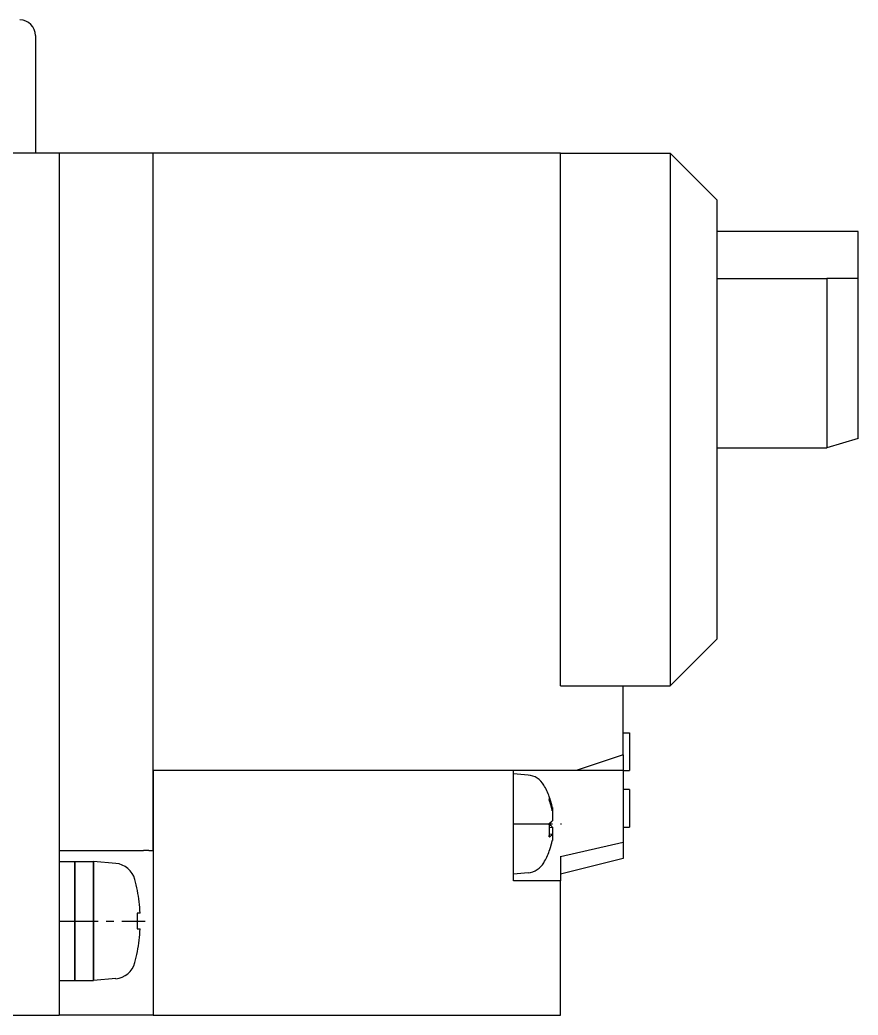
# Model space of a CAD drawing. Extents: x 1 to 142, y 0 to 144.
# Drawn here: x 112.09 to 138.84, y 71.84 to 103.59 of the extents above; entities that cross this region are included whole.
import ezdxf

# ---------------------------------------------------------------- set-up
doc = ezdxf.new("R2010")
doc.units = 0
doc.linetypes.add('CENTER', pattern=[2, 1.25, -0.25, 0.25, -0.25])
doc.layers.get('0').update_dxf_attribs({"linetype": 'CONTINUOUS'})
doc.layers.add('CENTER', color=1, linetype='CENTER')

msp = doc.modelspace()

# ---------------------------------------------------------------- linework, layer by layer
at = {"color": 7, "linetype": 'CONTINUOUS'}
for p, q in [((112.592, 103.094), (112.592, 99.344)), ((113.342, 99.344), (99.342, 99.344)), ((116.342, 99.344), (113.342, 99.344)), ((113.342, 99.344), (113.342, 77.094)), ((116.342, 77.08), (116.342, 99.344)), ((129.342, 99.344), (116.342, 99.344)), ((129.342, 82.344), (129.342, 99.344)), ((129.342, 99.344), (132.842, 99.344)), ((132.842, 99.344), (132.842, 82.344)), ((134.342, 97.844), (132.842, 99.344)), ((134.342, 83.844), (134.342, 97.844)), ((138.842, 96.844), (134.342, 96.844)), ((138.842, 95.344), (138.842, 96.844)), ((134.342, 95.344), (137.842, 95.344)), ((137.842, 95.344), (137.842, 89.944)), ((138.842, 95.344), (137.842, 95.344)), ((138.842, 90.244), (138.842, 95.344)), ((138.842, 90.244), (137.842, 89.944)), ((134.342, 89.944), (137.842, 89.944)), ((132.842, 82.344), (134.342, 83.844)), ((129.342, 82.344), (132.842, 82.344)), ((131.342, 80.144), (131.342, 82.344)), ((131.342, 80.844), (131.542, 80.844)), ((131.542, 80.844), (131.542, 79.644)), ((131.342, 80.144), (129.842, 79.644)), ((131.342, 80.144), (131.342, 79.644)), ((116.342, 79.644), (116.342, 71.844)), ((131.342, 79.644), (116.342, 79.644)), ((127.842, 76.124), (127.842, 79.644)), ((128.314, 79.502), (127.842, 79.544)), ((131.342, 79.644), (131.542, 79.644)), ((131.342, 79.644), (131.342, 77.363)), ((131.542, 79.044), (131.342, 79.044)), ((131.542, 79.044), (131.542, 77.844)), ((129.063, 78.457), (129.085, 78.468)), ((129.085, 78.468), (129.085, 78.362)), ((129.085, 78.362), (129.085, 78.044)), ((128.992, 77.832), (129.085, 77.843)), ((129.085, 77.843), (129.085, 77.612)), ((131.342, 77.844), (131.542, 77.844)), ((128.991, 77.624), (129.085, 77.612)), ((129.085, 77.612), (129.085, 77.419)), ((129.343, 76.904), (131.344, 77.357)), ((131.342, 77.363), (131.342, 76.844)), ((113.342, 77.094), (113.342, 71.844)), ((113.342, 77.094), (116.042, 77.094)), ((129.342, 76.909), (129.342, 76.124)), ((131.342, 76.844), (129.342, 76.344)), ((113.342, 76.744), (113.842, 76.744)), ((113.842, 76.744), (114.442, 76.744)), ((113.842, 72.946), (113.842, 76.744)), ((113.842, 76.744), (113.842, 72.944)), ((115.149, 76.682), (114.442, 76.744)), ((114.442, 72.944), (114.442, 76.744)), ((114.442, 76.744), (114.442, 72.946)), ((128.314, 76.385), (127.842, 76.344)), ((129.342, 76.124), (127.842, 76.124)), ((129.342, 71.844), (129.342, 76.124)), ((115.846, 75.82), (115.84, 75.816)), ((115.93, 75.096), (115.84, 75.096)), ((115.84, 74.591), (115.93, 74.591)), ((115.84, 73.872), (115.846, 73.867)), ((113.342, 72.944), (113.842, 72.944)), ((113.842, 72.946), (114.442, 72.946)), ((115.149, 73.006), (114.442, 72.944)), ((99.342, 71.844), (113.342, 71.844)), ((116.342, 71.844), (113.342, 71.844)), ((116.342, 71.844), (129.342, 71.844))]:
    msp.add_line(p, q, dxfattribs=at)
for points in [[(128.985, 78.71, 0), (128.986, 78.711, 0), (128.986, 78.712, 0), (128.986, 78.713, 0), (128.986, 78.714, 0), (128.986, 78.715, 0), (128.987, 78.716, 0), (128.987, 78.717, 0), (128.987, 78.718, 0), (128.987, 78.719, 0), (128.988, 78.719, 0), (128.988, 78.721, 0), (128.988, 78.721, 0), (128.988, 78.722, 0), (128.988, 78.723, 0), (128.989, 78.724, 0), (128.989, 78.725, 0), (128.989, 78.726, 0), (128.989, 78.727, 0), (128.989, 78.728, 0), (128.989, 78.729, 0), (128.99, 78.73, 0), (128.99, 78.731, 0), (128.99, 78.732, 0), (128.99, 78.733, 0), (128.99, 78.734, 0), (128.99, 78.735, 0), (128.991, 78.736, 0), (128.991, 78.736, 0), (128.991, 78.737, 0), (128.991, 78.738, 0), (128.991, 78.739, 0), (128.991, 78.74, 0), (128.991, 78.741, 0), (128.991, 78.742, 0), (128.992, 78.743, 0), (128.992, 78.744, 0), (128.992, 78.745, 0), (128.992, 78.745, 0), (128.992, 78.746, 0), (128.992, 78.747, 0), (128.992, 78.748, 0), (128.992, 78.749, 0), (128.992, 78.75, 0), (128.992, 78.751, 0), (128.993, 78.751, 0), (128.993, 78.752, 0), (128.993, 78.753, 0), (128.993, 78.754, 0), (128.993, 78.755, 0), (128.993, 78.756, 0), (128.993, 78.757, 0), (128.993, 78.757, 0), (128.993, 78.758, 0), (128.993, 78.759, 0), (128.993, 78.76, 0), (128.993, 78.761, 0), (128.993, 78.762, 0), (128.993, 78.763, 0), (128.993, 78.763, 0), (128.993, 78.764, 0), (128.993, 78.765, 0), (128.993, 78.766, 0), (128.993, 78.767, 0), (128.993, 78.767, 0), (128.993, 78.768, 0), (128.993, 78.769, 0), (128.993, 78.77, 0), (128.993, 78.771, 0), (128.993, 78.771, 0), (128.993, 78.772, 0), (128.993, 78.773, 0), (128.993, 78.774, 0), (128.993, 78.775, 0), (128.993, 78.775, 0), (128.993, 78.776, 0), (128.993, 78.777, 0), (128.993, 78.778, 0), (128.993, 78.778, 0), (128.993, 78.779, 0), (128.993, 78.78, 0), (128.993, 78.781, 0), (128.993, 78.781, 0), (128.993, 78.782, 0), (128.993, 78.783, 0), (128.993, 78.784, 0), (128.993, 78.784, 0), (128.993, 78.785, 0), (128.993, 78.786, 0), (128.992, 78.787, 0), (128.992, 78.787, 0), (128.992, 78.788, 0), (128.992, 78.789, 0), (128.992, 78.79, 0), (128.992, 78.79, 0), (128.992, 78.791, 0), (128.992, 78.792, 0), (128.992, 78.792, 0), (128.992, 78.793, 0), (128.991, 78.794, 0), (128.991, 78.795, 0), (128.991, 78.795, 0), (128.991, 78.796, 0), (128.991, 78.797, 0), (128.991, 78.797, 0), (128.991, 78.798, 0), (128.99, 78.799, 0), (128.99, 78.799, 0), (128.99, 78.8, 0), (128.99, 78.801, 0), (128.99, 78.801, 0), (128.99, 78.802, 0), (128.99, 78.803, 0), (128.989, 78.803, 0), (128.989, 78.804, 0), (128.989, 78.805, 0), (128.989, 78.805, 0), (128.989, 78.806, 0), (128.988, 78.807, 0), (128.988, 78.807, 0), (128.988, 78.808, 0), (128.988, 78.809, 0), (128.988, 78.809, 0), (128.987, 78.81, 0), (128.987, 78.811, 0), (128.987, 78.811, 0), (128.987, 78.812, 0), (128.987, 78.812, 0), (128.986, 78.813, 0)], [(129.085, 78.468, 0), (129.084, 78.471, 0), (129.084, 78.474, 0), (129.083, 78.476, 0), (129.082, 78.479, 0), (129.082, 78.482, 0), (129.081, 78.484, 0), (129.081, 78.487, 0), (129.08, 78.49, 0), (129.079, 78.493, 0), (129.079, 78.495, 0), (129.078, 78.498, 0), (129.078, 78.501, 0), (129.077, 78.504, 0), (129.077, 78.506, 0), (129.076, 78.509, 0), (129.075, 78.512, 0), (129.075, 78.514, 0), (129.074, 78.517, 0), (129.073, 78.52, 0), (129.073, 78.522, 0), (129.072, 78.525, 0), (129.072, 78.528, 0), (129.071, 78.531, 0), (129.07, 78.533, 0), (129.07, 78.536, 0), (129.069, 78.539, 0), (129.068, 78.541, 0), (129.068, 78.544, 0), (129.067, 78.547, 0), (129.067, 78.549, 0), (129.066, 78.552, 0), (129.065, 78.555, 0), (129.065, 78.558, 0), (129.064, 78.56, 0), (129.063, 78.563, 0), (129.063, 78.566, 0), (129.062, 78.568, 0), (129.061, 78.571, 0), (129.061, 78.574, 0), (129.06, 78.576, 0), (129.059, 78.579, 0), (129.058, 78.582, 0), (129.058, 78.585, 0), (129.057, 78.587, 0), (129.056, 78.59, 0), (129.056, 78.593, 0), (129.055, 78.595, 0), (129.054, 78.598, 0), (129.054, 78.601, 0), (129.053, 78.603, 0), (129.052, 78.606, 0), (129.051, 78.609, 0), (129.051, 78.611, 0), (129.05, 78.614, 0), (129.049, 78.617, 0), (129.048, 78.619, 0), (129.048, 78.622, 0), (129.047, 78.625, 0), (129.046, 78.627, 0), (129.046, 78.63, 0), (129.045, 78.633, 0), (129.044, 78.635, 0), (129.043, 78.638, 0), (129.042, 78.641, 0), (129.042, 78.643, 0), (129.041, 78.646, 0), (129.04, 78.649, 0), (129.039, 78.651, 0), (129.039, 78.654, 0), (129.038, 78.657, 0), (129.037, 78.659, 0), (129.036, 78.662, 0), (129.036, 78.665, 0), (129.035, 78.667, 0), (129.034, 78.67, 0), (129.033, 78.673, 0), (129.032, 78.675, 0), (129.032, 78.678, 0), (129.031, 78.681, 0), (129.03, 78.683, 0), (129.029, 78.686, 0), (129.028, 78.689, 0), (129.027, 78.691, 0), (129.027, 78.694, 0), (129.026, 78.697, 0), (129.025, 78.699, 0), (129.024, 78.702, 0), (129.023, 78.705, 0), (129.023, 78.707, 0), (129.022, 78.71, 0), (129.021, 78.713, 0), (129.02, 78.715, 0), (129.019, 78.718, 0), (129.018, 78.721, 0), (129.017, 78.723, 0), (129.017, 78.726, 0), (129.016, 78.728, 0), (129.015, 78.731, 0), (129.014, 78.734, 0), (129.013, 78.736, 0), (129.012, 78.739, 0), (129.011, 78.742, 0), (129.01, 78.744, 0), (129.01, 78.747, 0), (129.009, 78.749, 0), (129.008, 78.752, 0), (129.007, 78.755, 0), (129.006, 78.757, 0), (129.005, 78.76, 0), (129.004, 78.763, 0), (129.003, 78.765, 0), (129.002, 78.768, 0), (129.001, 78.771, 0), (129.001, 78.773, 0), (129, 78.776, 0), (128.999, 78.778, 0), (128.998, 78.781, 0), (128.997, 78.784, 0), (128.996, 78.786, 0), (128.995, 78.789, 0), (128.994, 78.791, 0), (128.993, 78.794, 0), (128.992, 78.797, 0), (128.991, 78.799, 0), (128.99, 78.802, 0), (128.989, 78.805, 0), (128.988, 78.807, 0), (128.987, 78.81, 0)], [(129.085, 78.362, 0), (129.084, 78.365, 0), (129.083, 78.368, 0), (129.083, 78.371, 0), (129.082, 78.373, 0), (129.082, 78.376, 0), (129.081, 78.379, 0), (129.081, 78.382, 0), (129.08, 78.384, 0), (129.079, 78.387, 0), (129.079, 78.39, 0), (129.078, 78.392, 0), (129.078, 78.395, 0), (129.077, 78.398, 0), (129.076, 78.401, 0), (129.076, 78.404, 0), (129.075, 78.406, 0), (129.075, 78.409, 0), (129.074, 78.412, 0), (129.073, 78.415, 0), (129.073, 78.417, 0), (129.072, 78.42, 0), (129.071, 78.423, 0), (129.071, 78.426, 0), (129.07, 78.428, 0), (129.069, 78.431, 0), (129.069, 78.434, 0), (129.068, 78.437, 0), (129.067, 78.439, 0), (129.067, 78.442, 0), (129.066, 78.445, 0), (129.065, 78.448, 0), (129.065, 78.45, 0), (129.064, 78.453, 0), (129.063, 78.456, 0), (129.063, 78.459, 0), (129.062, 78.461, 0), (129.061, 78.464, 0), (129.061, 78.467, 0), (129.06, 78.469, 0), (129.059, 78.472, 0), (129.059, 78.475, 0), (129.058, 78.478, 0), (129.057, 78.481, 0), (129.057, 78.483, 0), (129.056, 78.486, 0), (129.055, 78.489, 0), (129.054, 78.491, 0), (129.054, 78.494, 0), (129.053, 78.497, 0), (129.052, 78.5, 0), (129.051, 78.502, 0), (129.051, 78.505, 0), (129.05, 78.508, 0), (129.049, 78.51, 0), (129.048, 78.513, 0), (129.048, 78.516, 0), (129.047, 78.519, 0), (129.046, 78.521, 0), (129.045, 78.524, 0), (129.045, 78.527, 0), (129.044, 78.53, 0), (129.043, 78.532, 0), (129.042, 78.535, 0), (129.042, 78.538, 0), (129.041, 78.54, 0), (129.04, 78.543, 0), (129.039, 78.546, 0), (129.038, 78.549, 0), (129.038, 78.551, 0), (129.037, 78.554, 0), (129.036, 78.557, 0), (129.035, 78.559, 0), (129.035, 78.562, 0), (129.034, 78.565, 0), (129.033, 78.568, 0), (129.032, 78.57, 0), (129.031, 78.573, 0), (129.03, 78.576, 0), (129.03, 78.578, 0), (129.029, 78.581, 0), (129.028, 78.584, 0), (129.027, 78.587, 0), (129.026, 78.589, 0), (129.025, 78.592, 0), (129.025, 78.595, 0), (129.024, 78.597, 0), (129.023, 78.6, 0), (129.022, 78.603, 0), (129.021, 78.605, 0), (129.02, 78.608, 0), (129.019, 78.611, 0), (129.019, 78.614, 0), (129.018, 78.616, 0), (129.017, 78.619, 0), (129.016, 78.621, 0), (129.015, 78.624, 0), (129.014, 78.627, 0), (129.013, 78.63, 0), (129.012, 78.632, 0), (129.012, 78.635, 0), (129.011, 78.638, 0), (129.01, 78.64, 0), (129.009, 78.643, 0), (129.008, 78.646, 0), (129.007, 78.648, 0), (129.006, 78.651, 0), (129.005, 78.654, 0), (129.004, 78.656, 0), (129.003, 78.659, 0), (129.002, 78.662, 0), (129.002, 78.664, 0), (129.001, 78.667, 0), (129, 78.67, 0), (128.999, 78.672, 0), (128.998, 78.675, 0), (128.997, 78.678, 0), (128.996, 78.68, 0), (128.995, 78.683, 0), (128.994, 78.686, 0), (128.993, 78.688, 0), (128.992, 78.691, 0), (128.991, 78.694, 0), (128.99, 78.696, 0), (128.989, 78.699, 0), (128.988, 78.702, 0), (128.987, 78.704, 0), (128.986, 78.707, 0), (128.985, 78.71, 0)], [(128.985, 77.959, 0), (128.986, 77.96, 0), (128.987, 77.96, 0), (128.988, 77.961, 0), (128.989, 77.961, 0), (128.99, 77.962, 0), (128.991, 77.963, 0), (128.992, 77.963, 0), (128.993, 77.964, 0), (128.994, 77.965, 0), (128.995, 77.965, 0), (128.996, 77.966, 0), (128.997, 77.967, 0), (128.998, 77.967, 0), (128.999, 77.968, 0), (129, 77.969, 0), (129.001, 77.969, 0), (129.002, 77.97, 0), (129.002, 77.971, 0), (129.003, 77.971, 0), (129.004, 77.972, 0), (129.005, 77.973, 0), (129.006, 77.973, 0), (129.007, 77.974, 0), (129.008, 77.975, 0), (129.009, 77.975, 0), (129.01, 77.976, 0), (129.011, 77.977, 0), (129.012, 77.977, 0), (129.012, 77.978, 0), (129.013, 77.978, 0), (129.014, 77.979, 0), (129.015, 77.98, 0), (129.016, 77.981, 0), (129.017, 77.981, 0), (129.018, 77.982, 0), (129.019, 77.983, 0), (129.019, 77.983, 0), (129.02, 77.984, 0), (129.021, 77.984, 0), (129.022, 77.985, 0), (129.023, 77.986, 0), (129.024, 77.986, 0), (129.025, 77.987, 0), (129.025, 77.988, 0), (129.026, 77.988, 0), (129.027, 77.989, 0), (129.028, 77.99, 0), (129.029, 77.99, 0), (129.03, 77.991, 0), (129.03, 77.992, 0), (129.031, 77.992, 0), (129.032, 77.993, 0), (129.033, 77.994, 0), (129.034, 77.994, 0), (129.035, 77.995, 0), (129.035, 77.996, 0), (129.036, 77.996, 0), (129.037, 77.997, 0), (129.038, 77.998, 0), (129.038, 77.998, 0), (129.039, 77.999, 0), (129.04, 78, 0), (129.041, 78, 0), (129.042, 78.001, 0), (129.042, 78.002, 0), (129.043, 78.002, 0), (129.044, 78.003, 0), (129.045, 78.004, 0), (129.045, 78.004, 0), (129.046, 78.005, 0), (129.047, 78.006, 0), (129.048, 78.006, 0), (129.048, 78.007, 0), (129.049, 78.008, 0), (129.05, 78.008, 0), (129.051, 78.009, 0), (129.051, 78.01, 0), (129.052, 78.01, 0), (129.053, 78.011, 0), (129.054, 78.012, 0), (129.054, 78.012, 0), (129.055, 78.013, 0), (129.056, 78.014, 0), (129.057, 78.014, 0), (129.057, 78.015, 0), (129.058, 78.016, 0), (129.059, 78.016, 0), (129.059, 78.017, 0), (129.06, 78.018, 0), (129.061, 78.019, 0), (129.061, 78.019, 0), (129.062, 78.02, 0), (129.063, 78.02, 0), (129.063, 78.021, 0), (129.064, 78.022, 0), (129.065, 78.022, 0), (129.065, 78.023, 0), (129.066, 78.024, 0), (129.067, 78.025, 0), (129.067, 78.025, 0), (129.068, 78.026, 0), (129.069, 78.026, 0), (129.069, 78.027, 0), (129.07, 78.028, 0), (129.071, 78.029, 0), (129.071, 78.029, 0), (129.072, 78.03, 0), (129.073, 78.031, 0), (129.073, 78.031, 0), (129.074, 78.032, 0), (129.075, 78.033, 0), (129.075, 78.033, 0), (129.076, 78.034, 0), (129.076, 78.035, 0), (129.077, 78.035, 0), (129.078, 78.036, 0), (129.078, 78.037, 0), (129.079, 78.037, 0), (129.079, 78.038, 0), (129.08, 78.039, 0), (129.081, 78.039, 0), (129.081, 78.04, 0), (129.082, 78.041, 0), (129.082, 78.041, 0), (129.083, 78.042, 0), (129.083, 78.043, 0), (129.084, 78.043, 0), (129.085, 78.044, 0)], [(128.985, 77.527, 0), (128.986, 77.53, 0), (128.986, 77.533, 0), (128.986, 77.537, 0), (128.986, 77.54, 0), (128.986, 77.543, 0), (128.987, 77.547, 0), (128.987, 77.55, 0), (128.987, 77.553, 0), (128.987, 77.557, 0), (128.988, 77.56, 0), (128.988, 77.563, 0), (128.988, 77.567, 0), (128.988, 77.57, 0), (128.988, 77.573, 0), (128.989, 77.576, 0), (128.989, 77.58, 0), (128.989, 77.583, 0), (128.989, 77.587, 0), (128.989, 77.59, 0), (128.99, 77.593, 0), (128.99, 77.597, 0), (128.99, 77.6, 0), (128.99, 77.603, 0), (128.99, 77.607, 0), (128.99, 77.61, 0), (128.991, 77.613, 0), (128.991, 77.617, 0), (128.991, 77.62, 0), (128.991, 77.623, 0), (128.991, 77.627, 0), (128.991, 77.63, 0), (128.991, 77.633, 0), (128.991, 77.637, 0), (128.992, 77.64, 0), (128.992, 77.643, 0), (128.992, 77.647, 0), (128.992, 77.65, 0), (128.992, 77.653, 0), (128.992, 77.657, 0), (128.992, 77.66, 0), (128.992, 77.664, 0), (128.992, 77.667, 0), (128.993, 77.67, 0), (128.993, 77.674, 0), (128.993, 77.677, 0), (128.993, 77.68, 0), (128.993, 77.684, 0), (128.993, 77.687, 0), (128.993, 77.691, 0), (128.993, 77.694, 0), (128.993, 77.697, 0), (128.993, 77.701, 0), (128.993, 77.704, 0), (128.993, 77.707, 0), (128.993, 77.711, 0), (128.993, 77.714, 0), (128.993, 77.718, 0), (128.993, 77.721, 0), (128.993, 77.724, 0), (128.993, 77.728, 0), (128.993, 77.731, 0), (128.993, 77.734, 0), (128.993, 77.738, 0), (128.993, 77.741, 0), (128.993, 77.745, 0), (128.993, 77.748, 0), (128.993, 77.751, 0), (128.993, 77.755, 0), (128.993, 77.758, 0), (128.993, 77.761, 0), (128.993, 77.765, 0), (128.993, 77.768, 0), (128.993, 77.772, 0), (128.993, 77.775, 0), (128.993, 77.778, 0), (128.993, 77.782, 0), (128.993, 77.785, 0), (128.993, 77.789, 0), (128.993, 77.792, 0), (128.993, 77.795, 0), (128.993, 77.799, 0), (128.993, 77.802, 0), (128.993, 77.805, 0), (128.993, 77.809, 0), (128.993, 77.812, 0), (128.992, 77.816, 0), (128.992, 77.819, 0), (128.992, 77.823, 0), (128.992, 77.826, 0), (128.992, 77.829, 0), (128.992, 77.833, 0), (128.992, 77.836, 0), (128.992, 77.84, 0), (128.992, 77.843, 0), (128.991, 77.846, 0), (128.991, 77.85, 0), (128.991, 77.853, 0), (128.991, 77.856, 0), (128.991, 77.86, 0), (128.991, 77.863, 0), (128.991, 77.867, 0), (128.991, 77.87, 0), (128.99, 77.874, 0), (128.99, 77.877, 0), (128.99, 77.88, 0), (128.99, 77.884, 0), (128.99, 77.887, 0), (128.99, 77.891, 0), (128.989, 77.894, 0), (128.989, 77.897, 0), (128.989, 77.901, 0), (128.989, 77.904, 0), (128.989, 77.908, 0), (128.988, 77.911, 0), (128.988, 77.915, 0), (128.988, 77.918, 0), (128.988, 77.921, 0), (128.988, 77.925, 0), (128.987, 77.928, 0), (128.987, 77.931, 0), (128.987, 77.935, 0), (128.987, 77.938, 0), (128.986, 77.942, 0), (128.986, 77.945, 0), (128.986, 77.949, 0), (128.986, 77.952, 0), (128.986, 77.955, 0), (128.985, 77.959, 0)], [(128.986, 77.944, 0), (128.986, 77.944, 0), (128.986, 77.944, 0), (128.986, 77.944, 0), (128.986, 77.944, 0), (128.986, 77.944, 0), (128.986, 77.945, 0), (128.986, 77.945, 0), (128.986, 77.945, 0), (128.986, 77.945, 0), (128.986, 77.945, 0), (128.986, 77.945, 0), (128.986, 77.945, 0), (128.986, 77.945, 0), (128.986, 77.945, 0), (128.986, 77.946, 0), (128.986, 77.946, 0), (128.986, 77.946, 0), (128.987, 77.946, 0), (128.987, 77.946, 0), (128.987, 77.946, 0), (128.987, 77.947, 0), (128.987, 77.947, 0), (128.987, 77.947, 0), (128.987, 77.947, 0), (128.987, 77.947, 0), (128.987, 77.947, 0), (128.987, 77.947, 0), (128.987, 77.947, 0), (128.987, 77.948, 0), (128.987, 77.948, 0), (128.987, 77.948, 0), (128.987, 77.948, 0), (128.987, 77.948, 0), (128.987, 77.948, 0), (128.987, 77.948, 0), (128.987, 77.948, 0), (128.987, 77.948, 0), (128.987, 77.949, 0), (128.987, 77.949, 0), (128.987, 77.949, 0), (128.987, 77.949, 0), (128.987, 77.949, 0), (128.987, 77.949, 0), (128.987, 77.949, 0), (128.987, 77.95, 0), (128.987, 77.95, 0), (128.987, 77.95, 0), (128.987, 77.95, 0), (128.987, 77.95, 0), (128.987, 77.95, 0), (128.987, 77.95, 0), (128.987, 77.951, 0), (128.987, 77.951, 0), (128.987, 77.951, 0), (128.987, 77.951, 0), (128.987, 77.951, 0), (128.987, 77.951, 0), (128.987, 77.951, 0), (128.987, 77.951, 0), (128.987, 77.951, 0), (128.987, 77.952, 0), (128.987, 77.952, 0), (128.987, 77.952, 0), (128.987, 77.952, 0), (128.987, 77.952, 0), (128.987, 77.952, 0), (128.987, 77.952, 0), (128.987, 77.953, 0), (128.987, 77.953, 0), (128.987, 77.953, 0), (128.987, 77.953, 0), (128.987, 77.953, 0), (128.987, 77.953, 0), (128.987, 77.953, 0), (128.987, 77.953, 0), (128.987, 77.954, 0), (128.987, 77.954, 0), (128.987, 77.954, 0), (128.987, 77.954, 0), (128.987, 77.954, 0), (128.987, 77.954, 0), (128.987, 77.954, 0), (128.987, 77.954, 0), (128.987, 77.955, 0), (128.987, 77.955, 0), (128.987, 77.955, 0), (128.987, 77.955, 0), (128.987, 77.955, 0), (128.987, 77.955, 0), (128.987, 77.955, 0), (128.987, 77.956, 0), (128.987, 77.956, 0), (128.987, 77.956, 0), (128.987, 77.956, 0), (128.987, 77.956, 0), (128.987, 77.956, 0), (128.987, 77.956, 0), (128.987, 77.956, 0), (128.987, 77.957, 0), (128.987, 77.957, 0), (128.987, 77.957, 0), (128.987, 77.957, 0), (128.987, 77.957, 0), (128.987, 77.957, 0), (128.987, 77.957, 0), (128.987, 77.957, 0), (128.987, 77.958, 0), (128.987, 77.958, 0), (128.987, 77.958, 0), (128.987, 77.958, 0), (128.987, 77.958, 0), (128.987, 77.958, 0), (128.987, 77.958, 0), (128.987, 77.959, 0), (128.987, 77.959, 0), (128.987, 77.959, 0), (128.987, 77.959, 0), (128.987, 77.959, 0), (128.987, 77.959, 0), (128.987, 77.959, 0), (128.987, 77.959, 0), (128.987, 77.96, 0), (128.987, 77.96, 0), (128.987, 77.96, 0), (128.987, 77.96, 0), (128.987, 77.96, 0), (128.987, 77.96, 0), (128.987, 77.96, 0)], [(129.085, 77.843, 0), (129.084, 77.844, 0), (129.084, 77.845, 0), (129.083, 77.845, 0), (129.082, 77.846, 0), (129.082, 77.847, 0), (129.081, 77.847, 0), (129.081, 77.848, 0), (129.08, 77.849, 0), (129.079, 77.849, 0), (129.079, 77.85, 0), (129.078, 77.851, 0), (129.078, 77.851, 0), (129.077, 77.852, 0), (129.077, 77.853, 0), (129.076, 77.853, 0), (129.075, 77.854, 0), (129.075, 77.855, 0), (129.074, 77.855, 0), (129.073, 77.856, 0), (129.073, 77.857, 0), (129.072, 77.857, 0), (129.072, 77.858, 0), (129.071, 77.859, 0), (129.07, 77.859, 0), (129.07, 77.86, 0), (129.069, 77.861, 0), (129.068, 77.861, 0), (129.068, 77.862, 0), (129.067, 77.863, 0), (129.067, 77.863, 0), (129.066, 77.864, 0), (129.065, 77.865, 0), (129.065, 77.865, 0), (129.064, 77.866, 0), (129.063, 77.867, 0), (129.063, 77.867, 0), (129.062, 77.868, 0), (129.061, 77.869, 0), (129.061, 77.869, 0), (129.06, 77.87, 0), (129.059, 77.871, 0), (129.058, 77.871, 0), (129.058, 77.872, 0), (129.057, 77.873, 0), (129.056, 77.873, 0), (129.056, 77.874, 0), (129.055, 77.874, 0), (129.054, 77.875, 0), (129.054, 77.876, 0), (129.053, 77.876, 0), (129.052, 77.877, 0), (129.051, 77.878, 0), (129.051, 77.879, 0), (129.05, 77.879, 0), (129.049, 77.88, 0), (129.048, 77.88, 0), (129.048, 77.881, 0), (129.047, 77.882, 0), (129.046, 77.882, 0), (129.046, 77.883, 0), (129.045, 77.884, 0), (129.044, 77.884, 0), (129.043, 77.885, 0), (129.042, 77.886, 0), (129.042, 77.886, 0), (129.041, 77.887, 0), (129.04, 77.888, 0), (129.039, 77.888, 0), (129.039, 77.889, 0), (129.038, 77.89, 0), (129.037, 77.89, 0), (129.036, 77.891, 0), (129.036, 77.892, 0), (129.035, 77.892, 0), (129.034, 77.893, 0), (129.033, 77.894, 0), (129.032, 77.894, 0), (129.032, 77.895, 0), (129.031, 77.895, 0), (129.03, 77.896, 0), (129.029, 77.897, 0), (129.028, 77.897, 0), (129.027, 77.898, 0), (129.027, 77.899, 0), (129.026, 77.899, 0), (129.025, 77.9, 0), (129.024, 77.901, 0), (129.023, 77.901, 0), (129.023, 77.902, 0), (129.022, 77.903, 0), (129.021, 77.903, 0), (129.02, 77.904, 0), (129.019, 77.905, 0), (129.018, 77.905, 0), (129.017, 77.906, 0), (129.017, 77.907, 0), (129.016, 77.907, 0), (129.015, 77.908, 0), (129.014, 77.909, 0), (129.013, 77.909, 0), (129.012, 77.91, 0), (129.011, 77.91, 0), (129.01, 77.911, 0), (129.01, 77.912, 0), (129.009, 77.912, 0), (129.008, 77.913, 0), (129.007, 77.914, 0), (129.006, 77.914, 0), (129.005, 77.915, 0), (129.004, 77.916, 0), (129.003, 77.916, 0), (129.002, 77.917, 0), (129.001, 77.918, 0), (129.001, 77.918, 0), (129, 77.919, 0), (128.999, 77.919, 0), (128.998, 77.92, 0), (128.997, 77.921, 0), (128.996, 77.921, 0), (128.995, 77.922, 0), (128.994, 77.923, 0), (128.993, 77.923, 0), (128.992, 77.924, 0), (128.991, 77.925, 0), (128.99, 77.925, 0), (128.989, 77.926, 0), (128.988, 77.927, 0), (128.987, 77.927, 0)], [(128.985, 77.527, 0), (128.986, 77.527, 0), (128.987, 77.528, 0), (128.988, 77.529, 0), (128.989, 77.529, 0), (128.99, 77.53, 0), (128.991, 77.531, 0), (128.992, 77.531, 0), (128.993, 77.532, 0), (128.994, 77.532, 0), (128.995, 77.533, 0), (128.996, 77.534, 0), (128.997, 77.534, 0), (128.998, 77.535, 0), (128.999, 77.536, 0), (129, 77.537, 0), (129.001, 77.537, 0), (129.002, 77.538, 0), (129.002, 77.538, 0), (129.003, 77.539, 0), (129.004, 77.54, 0), (129.005, 77.54, 0), (129.006, 77.541, 0), (129.007, 77.542, 0), (129.008, 77.542, 0), (129.009, 77.543, 0), (129.01, 77.544, 0), (129.011, 77.544, 0), (129.012, 77.545, 0), (129.012, 77.546, 0), (129.013, 77.546, 0), (129.014, 77.547, 0), (129.015, 77.548, 0), (129.016, 77.548, 0), (129.017, 77.549, 0), (129.018, 77.55, 0), (129.019, 77.55, 0), (129.019, 77.551, 0), (129.02, 77.552, 0), (129.021, 77.552, 0), (129.022, 77.553, 0), (129.023, 77.554, 0), (129.024, 77.554, 0), (129.025, 77.555, 0), (129.025, 77.556, 0), (129.026, 77.556, 0), (129.027, 77.557, 0), (129.028, 77.558, 0), (129.029, 77.558, 0), (129.03, 77.559, 0), (129.03, 77.559, 0), (129.031, 77.56, 0), (129.032, 77.561, 0), (129.033, 77.561, 0), (129.034, 77.562, 0), (129.035, 77.563, 0), (129.035, 77.564, 0), (129.036, 77.564, 0), (129.037, 77.565, 0), (129.038, 77.566, 0), (129.038, 77.566, 0), (129.039, 77.567, 0), (129.04, 77.567, 0), (129.041, 77.568, 0), (129.042, 77.569, 0), (129.042, 77.57, 0), (129.043, 77.57, 0), (129.044, 77.571, 0), (129.045, 77.572, 0), (129.045, 77.572, 0), (129.046, 77.573, 0), (129.047, 77.573, 0), (129.048, 77.574, 0), (129.048, 77.575, 0), (129.049, 77.576, 0), (129.05, 77.576, 0), (129.051, 77.577, 0), (129.051, 77.578, 0), (129.052, 77.578, 0), (129.053, 77.579, 0), (129.054, 77.58, 0), (129.054, 77.58, 0), (129.055, 77.581, 0), (129.056, 77.582, 0), (129.057, 77.582, 0), (129.057, 77.583, 0), (129.058, 77.584, 0), (129.059, 77.584, 0), (129.059, 77.585, 0), (129.06, 77.586, 0), (129.061, 77.586, 0), (129.061, 77.587, 0), (129.062, 77.588, 0), (129.063, 77.588, 0), (129.063, 77.589, 0), (129.064, 77.59, 0), (129.065, 77.59, 0), (129.065, 77.591, 0), (129.066, 77.592, 0), (129.067, 77.592, 0), (129.067, 77.593, 0), (129.068, 77.594, 0), (129.069, 77.594, 0), (129.069, 77.595, 0), (129.07, 77.596, 0), (129.071, 77.596, 0), (129.071, 77.597, 0), (129.072, 77.598, 0), (129.073, 77.598, 0), (129.073, 77.599, 0), (129.074, 77.6, 0), (129.075, 77.6, 0), (129.075, 77.601, 0), (129.076, 77.602, 0), (129.076, 77.603, 0), (129.077, 77.603, 0), (129.078, 77.604, 0), (129.078, 77.605, 0), (129.079, 77.605, 0), (129.079, 77.606, 0), (129.08, 77.606, 0), (129.081, 77.607, 0), (129.081, 77.608, 0), (129.082, 77.609, 0), (129.082, 77.609, 0), (129.083, 77.61, 0), (129.083, 77.611, 0), (129.084, 77.611, 0), (129.085, 77.612, 0)], [(128.985, 77.072, 0), (128.986, 77.074, 0), (128.987, 77.077, 0), (128.988, 77.08, 0), (128.989, 77.082, 0), (128.99, 77.085, 0), (128.991, 77.088, 0), (128.992, 77.09, 0), (128.993, 77.093, 0), (128.994, 77.096, 0), (128.995, 77.098, 0), (128.996, 77.101, 0), (128.997, 77.104, 0), (128.998, 77.106, 0), (128.999, 77.109, 0), (129, 77.112, 0), (129.001, 77.114, 0), (129.002, 77.117, 0), (129.002, 77.12, 0), (129.003, 77.122, 0), (129.004, 77.125, 0), (129.005, 77.128, 0), (129.006, 77.13, 0), (129.007, 77.133, 0), (129.008, 77.136, 0), (129.009, 77.138, 0), (129.01, 77.141, 0), (129.011, 77.144, 0), (129.012, 77.146, 0), (129.012, 77.149, 0), (129.013, 77.152, 0), (129.014, 77.154, 0), (129.015, 77.157, 0), (129.016, 77.16, 0), (129.017, 77.163, 0), (129.018, 77.165, 0), (129.019, 77.168, 0), (129.019, 77.171, 0), (129.02, 77.173, 0), (129.021, 77.176, 0), (129.022, 77.179, 0), (129.023, 77.181, 0), (129.024, 77.184, 0), (129.025, 77.187, 0), (129.025, 77.189, 0), (129.026, 77.192, 0), (129.027, 77.195, 0), (129.028, 77.198, 0), (129.029, 77.2, 0), (129.03, 77.203, 0), (129.03, 77.206, 0), (129.031, 77.208, 0), (129.032, 77.211, 0), (129.033, 77.214, 0), (129.034, 77.216, 0), (129.035, 77.219, 0), (129.035, 77.222, 0), (129.036, 77.225, 0), (129.037, 77.227, 0), (129.038, 77.23, 0), (129.038, 77.233, 0), (129.039, 77.236, 0), (129.04, 77.238, 0), (129.041, 77.241, 0), (129.042, 77.244, 0), (129.042, 77.246, 0), (129.043, 77.249, 0), (129.044, 77.252, 0), (129.045, 77.255, 0), (129.045, 77.257, 0), (129.046, 77.26, 0), (129.047, 77.263, 0), (129.048, 77.266, 0), (129.048, 77.268, 0), (129.049, 77.271, 0), (129.05, 77.274, 0), (129.051, 77.276, 0), (129.051, 77.279, 0), (129.052, 77.282, 0), (129.053, 77.284, 0), (129.054, 77.287, 0), (129.054, 77.29, 0), (129.055, 77.293, 0), (129.056, 77.296, 0), (129.057, 77.298, 0), (129.057, 77.301, 0), (129.058, 77.304, 0), (129.059, 77.306, 0), (129.059, 77.309, 0), (129.06, 77.312, 0), (129.061, 77.315, 0), (129.061, 77.317, 0), (129.062, 77.32, 0), (129.063, 77.323, 0), (129.063, 77.326, 0), (129.064, 77.328, 0), (129.065, 77.331, 0), (129.065, 77.334, 0), (129.066, 77.337, 0), (129.067, 77.339, 0), (129.067, 77.342, 0), (129.068, 77.345, 0), (129.069, 77.348, 0), (129.069, 77.35, 0), (129.07, 77.353, 0), (129.071, 77.356, 0), (129.071, 77.359, 0), (129.072, 77.361, 0), (129.073, 77.364, 0), (129.073, 77.367, 0), (129.074, 77.37, 0), (129.075, 77.372, 0), (129.075, 77.375, 0), (129.076, 77.378, 0), (129.076, 77.381, 0), (129.077, 77.383, 0), (129.078, 77.386, 0), (129.078, 77.389, 0), (129.079, 77.392, 0), (129.079, 77.394, 0), (129.08, 77.397, 0), (129.081, 77.4, 0), (129.081, 77.403, 0), (129.082, 77.405, 0), (129.082, 77.408, 0), (129.083, 77.411, 0), (129.083, 77.414, 0), (129.084, 77.416, 0), (129.085, 77.419, 0)], [(116.342, 77.08, 0), (116.34, 77.08, 0), (116.338, 77.08, 0), (116.335, 77.08, 0), (116.333, 77.081, 0), (116.331, 77.081, 0), (116.328, 77.081, 0), (116.326, 77.081, 0), (116.324, 77.082, 0), (116.321, 77.082, 0), (116.319, 77.082, 0), (116.317, 77.082, 0), (116.314, 77.082, 0), (116.312, 77.082, 0), (116.31, 77.083, 0), (116.307, 77.083, 0), (116.305, 77.083, 0), (116.303, 77.083, 0), (116.3, 77.083, 0), (116.298, 77.084, 0), (116.296, 77.084, 0), (116.293, 77.084, 0), (116.291, 77.084, 0), (116.289, 77.084, 0), (116.286, 77.085, 0), (116.284, 77.085, 0), (116.282, 77.085, 0), (116.279, 77.085, 0), (116.277, 77.085, 0), (116.275, 77.085, 0), (116.272, 77.086, 0), (116.27, 77.086, 0), (116.268, 77.086, 0), (116.265, 77.086, 0), (116.263, 77.086, 0), (116.261, 77.086, 0), (116.258, 77.087, 0), (116.256, 77.087, 0), (116.253, 77.087, 0), (116.251, 77.087, 0), (116.249, 77.087, 0), (116.246, 77.087, 0), (116.244, 77.087, 0), (116.242, 77.088, 0), (116.239, 77.088, 0), (116.237, 77.088, 0), (116.235, 77.088, 0), (116.232, 77.088, 0), (116.23, 77.088, 0), (116.228, 77.088, 0), (116.225, 77.089, 0), (116.223, 77.089, 0), (116.221, 77.089, 0), (116.218, 77.089, 0), (116.216, 77.089, 0), (116.214, 77.089, 0), (116.211, 77.089, 0), (116.209, 77.089, 0), (116.207, 77.09, 0), (116.204, 77.09, 0), (116.202, 77.09, 0), (116.2, 77.09, 0), (116.197, 77.09, 0), (116.195, 77.09, 0), (116.193, 77.09, 0), (116.19, 77.09, 0), (116.188, 77.091, 0), (116.186, 77.091, 0), (116.183, 77.091, 0), (116.181, 77.091, 0), (116.178, 77.091, 0), (116.176, 77.091, 0), (116.174, 77.091, 0), (116.171, 77.091, 0), (116.169, 77.091, 0), (116.167, 77.091, 0), (116.164, 77.091, 0), (116.162, 77.091, 0), (116.16, 77.092, 0), (116.157, 77.092, 0), (116.155, 77.092, 0), (116.153, 77.092, 0), (116.15, 77.092, 0), (116.148, 77.092, 0), (116.146, 77.092, 0), (116.143, 77.092, 0), (116.141, 77.092, 0), (116.139, 77.092, 0), (116.136, 77.092, 0), (116.134, 77.092, 0), (116.132, 77.093, 0), (116.129, 77.093, 0), (116.127, 77.093, 0), (116.125, 77.093, 0), (116.122, 77.093, 0), (116.12, 77.093, 0), (116.117, 77.093, 0), (116.115, 77.093, 0), (116.113, 77.093, 0), (116.11, 77.093, 0), (116.108, 77.093, 0), (116.106, 77.093, 0), (116.103, 77.093, 0), (116.101, 77.093, 0), (116.099, 77.093, 0), (116.096, 77.093, 0), (116.094, 77.093, 0), (116.092, 77.093, 0), (116.089, 77.093, 0), (116.087, 77.093, 0), (116.085, 77.094, 0), (116.082, 77.094, 0), (116.08, 77.094, 0), (116.078, 77.094, 0), (116.075, 77.094, 0), (116.073, 77.094, 0), (116.071, 77.094, 0), (116.068, 77.094, 0), (116.066, 77.094, 0), (116.063, 77.094, 0), (116.061, 77.094, 0), (116.059, 77.094, 0), (116.056, 77.094, 0), (116.054, 77.094, 0), (116.052, 77.094, 0), (116.049, 77.094, 0), (116.047, 77.094, 0), (116.045, 77.094, 0), (116.042, 77.094, 0)], [(128.985, 77.072, 0), (128.985, 77.072, 0), (128.985, 77.072, 0), (128.985, 77.072, 0), (128.985, 77.072, 0), (128.985, 77.072, 0), (128.985, 77.072, 0), (128.985, 77.072, 0), (128.985, 77.072, 0), (128.985, 77.072, 0), (128.985, 77.072, 0), (128.985, 77.072, 0), (128.986, 77.072, 0), (128.986, 77.072, 0), (128.986, 77.072, 0), (128.986, 77.072, 0), (128.986, 77.073, 0), (128.986, 77.073, 0), (128.986, 77.073, 0), (128.986, 77.073, 0), (128.986, 77.073, 0), (128.986, 77.073, 0), (128.986, 77.073, 0), (128.986, 77.073, 0), (128.986, 77.073, 0), (128.986, 77.073, 0), (128.986, 77.073, 0), (128.986, 77.073, 0), (128.986, 77.073, 0), (128.986, 77.073, 0), (128.986, 77.073, 0), (128.986, 77.073, 0), (128.986, 77.073, 0), (128.986, 77.073, 0), (128.986, 77.073, 0), (128.986, 77.073, 0), (128.986, 77.073, 0), (128.986, 77.073, 0), (128.986, 77.074, 0), (128.986, 77.074, 0), (128.986, 77.074, 0), (128.986, 77.074, 0), (128.986, 77.074, 0), (128.986, 77.074, 0), (128.986, 77.074, 0), (128.986, 77.074, 0), (128.986, 77.074, 0), (128.986, 77.074, 0), (128.986, 77.074, 0), (128.986, 77.074, 0), (128.986, 77.074, 0), (128.986, 77.074, 0), (128.986, 77.074, 0), (128.986, 77.074, 0), (128.986, 77.074, 0), (128.986, 77.074, 0), (128.986, 77.075, 0), (128.986, 77.075, 0), (128.986, 77.075, 0), (128.986, 77.075, 0), (128.986, 77.075, 0), (128.986, 77.075, 0), (128.986, 77.075, 0), (128.986, 77.075, 0), (128.986, 77.075, 0), (128.987, 77.075, 0), (128.987, 77.075, 0), (128.987, 77.075, 0), (128.987, 77.075, 0), (128.987, 77.075, 0), (128.987, 77.075, 0), (128.987, 77.075, 0), (128.987, 77.075, 0), (128.987, 77.075, 0), (128.987, 77.075, 0), (128.987, 77.075, 0), (128.987, 77.076, 0), (128.987, 77.076, 0), (128.987, 77.076, 0), (128.987, 77.076, 0), (128.987, 77.076, 0), (128.987, 77.076, 0), (128.987, 77.076, 0), (128.987, 77.076, 0), (128.987, 77.076, 0), (128.987, 77.076, 0), (128.987, 77.076, 0), (128.987, 77.076, 0), (128.987, 77.076, 0), (128.987, 77.076, 0), (128.987, 77.076, 0), (128.987, 77.076, 0), (128.987, 77.076, 0), (128.987, 77.076, 0), (128.987, 77.076, 0), (128.987, 77.076, 0), (128.987, 77.076, 0), (128.987, 77.076, 0), (128.987, 77.077, 0), (128.987, 77.077, 0), (128.987, 77.077, 0), (128.987, 77.077, 0), (128.987, 77.077, 0), (128.987, 77.077, 0), (128.987, 77.077, 0), (128.987, 77.077, 0), (128.987, 77.077, 0), (128.987, 77.077, 0), (128.987, 77.077, 0), (128.987, 77.077, 0), (128.987, 77.077, 0), (128.987, 77.077, 0), (128.987, 77.077, 0), (128.987, 77.077, 0), (128.987, 77.077, 0), (128.987, 77.078, 0), (128.987, 77.078, 0), (128.987, 77.078, 0), (128.987, 77.078, 0), (128.987, 77.078, 0), (128.987, 77.078, 0), (128.987, 77.078, 0), (128.988, 77.078, 0), (128.988, 77.078, 0), (128.988, 77.078, 0), (128.988, 77.078, 0), (128.988, 77.078, 0), (128.988, 77.078, 0), (128.988, 77.078, 0)], [(115.84, 74.591, 0), (115.841, 74.595, 0), (115.841, 74.599, 0), (115.841, 74.603, 0), (115.841, 74.607, 0), (115.841, 74.611, 0), (115.841, 74.615, 0), (115.842, 74.619, 0), (115.842, 74.623, 0), (115.842, 74.627, 0), (115.842, 74.631, 0), (115.842, 74.635, 0), (115.842, 74.638, 0), (115.843, 74.642, 0), (115.843, 74.646, 0), (115.843, 74.65, 0), (115.843, 74.654, 0), (115.843, 74.658, 0), (115.843, 74.662, 0), (115.843, 74.666, 0), (115.843, 74.67, 0), (115.844, 74.674, 0), (115.844, 74.678, 0), (115.844, 74.682, 0), (115.844, 74.686, 0), (115.844, 74.69, 0), (115.844, 74.694, 0), (115.844, 74.698, 0), (115.844, 74.702, 0), (115.844, 74.706, 0), (115.844, 74.71, 0), (115.845, 74.713, 0), (115.845, 74.717, 0), (115.845, 74.721, 0), (115.845, 74.725, 0), (115.845, 74.729, 0), (115.845, 74.733, 0), (115.845, 74.737, 0), (115.845, 74.741, 0), (115.845, 74.745, 0), (115.845, 74.749, 0), (115.845, 74.753, 0), (115.845, 74.757, 0), (115.845, 74.761, 0), (115.846, 74.765, 0), (115.846, 74.769, 0), (115.846, 74.773, 0), (115.846, 74.777, 0), (115.846, 74.781, 0), (115.846, 74.784, 0), (115.846, 74.788, 0), (115.846, 74.792, 0), (115.846, 74.796, 0), (115.846, 74.8, 0), (115.846, 74.804, 0), (115.846, 74.808, 0), (115.846, 74.812, 0), (115.846, 74.816, 0), (115.846, 74.82, 0), (115.846, 74.824, 0), (115.846, 74.828, 0), (115.846, 74.832, 0), (115.846, 74.836, 0), (115.846, 74.84, 0), (115.846, 74.844, 0), (115.846, 74.848, 0), (115.846, 74.852, 0), (115.846, 74.856, 0), (115.846, 74.859, 0), (115.846, 74.864, 0), (115.846, 74.867, 0), (115.846, 74.871, 0), (115.846, 74.875, 0), (115.846, 74.879, 0), (115.846, 74.883, 0), (115.846, 74.887, 0), (115.846, 74.891, 0), (115.846, 74.895, 0), (115.846, 74.899, 0), (115.846, 74.903, 0), (115.846, 74.907, 0), (115.846, 74.911, 0), (115.846, 74.915, 0), (115.846, 74.919, 0), (115.846, 74.923, 0), (115.845, 74.927, 0), (115.845, 74.931, 0), (115.845, 74.934, 0), (115.845, 74.939, 0), (115.845, 74.942, 0), (115.845, 74.946, 0), (115.845, 74.95, 0), (115.845, 74.954, 0), (115.845, 74.958, 0), (115.845, 74.962, 0), (115.845, 74.966, 0), (115.845, 74.97, 0), (115.845, 74.974, 0), (115.844, 74.978, 0), (115.844, 74.982, 0), (115.844, 74.986, 0), (115.844, 74.99, 0), (115.844, 74.994, 0), (115.844, 74.998, 0), (115.844, 75.002, 0), (115.844, 75.005, 0), (115.844, 75.01, 0), (115.844, 75.013, 0), (115.843, 75.017, 0), (115.843, 75.021, 0), (115.843, 75.025, 0), (115.843, 75.029, 0), (115.843, 75.033, 0), (115.843, 75.037, 0), (115.843, 75.041, 0), (115.843, 75.045, 0), (115.842, 75.049, 0), (115.842, 75.053, 0), (115.842, 75.057, 0), (115.842, 75.061, 0), (115.842, 75.065, 0), (115.842, 75.069, 0), (115.841, 75.073, 0), (115.841, 75.076, 0), (115.841, 75.081, 0), (115.841, 75.084, 0), (115.841, 75.088, 0), (115.841, 75.092, 0), (115.84, 75.096, 0)]]:
    msp.add_polyline3d(points, dxfattribs=at)
for centre, radius, start, end in [((112.092, 103.094), 0.5, 0, 90), ((128.258, 78.865), 0.64, 29.6865, 85), ((126.642, 77.944), 2.5, 20.3464, 29.6865), ((126.642, 77.944), 2.5, 330.3135, 339.6536), ((115.088, 75.985), 0.7, 15.3851, 85), ((128.258, 77.023), 0.64, 275, 330.3135), ((110.942, 74.844), 5, 11.262, 15.3851), ((110.942, 74.844), 4.994, 2.8984, 11.2219), ((110.942, 74.844), 4.994, 348.7781, 357.1016), ((110.942, 74.844), 5, 344.6149, 348.738), ((115.088, 73.703), 0.7, 275, 344.6149)]:
    msp.add_arc(centre, radius, start, end, dxfattribs=at)
at = {"layer": 'CENTER', "color": 1, "linetype": 'CENTER'}
for p, q in [((127.842, 77.944), (129.378, 77.944)), ((113.342, 74.844), (116.095, 74.844))]:
    msp.add_line(p, q, dxfattribs=at)

doc.saveas('drawing.dxf')
